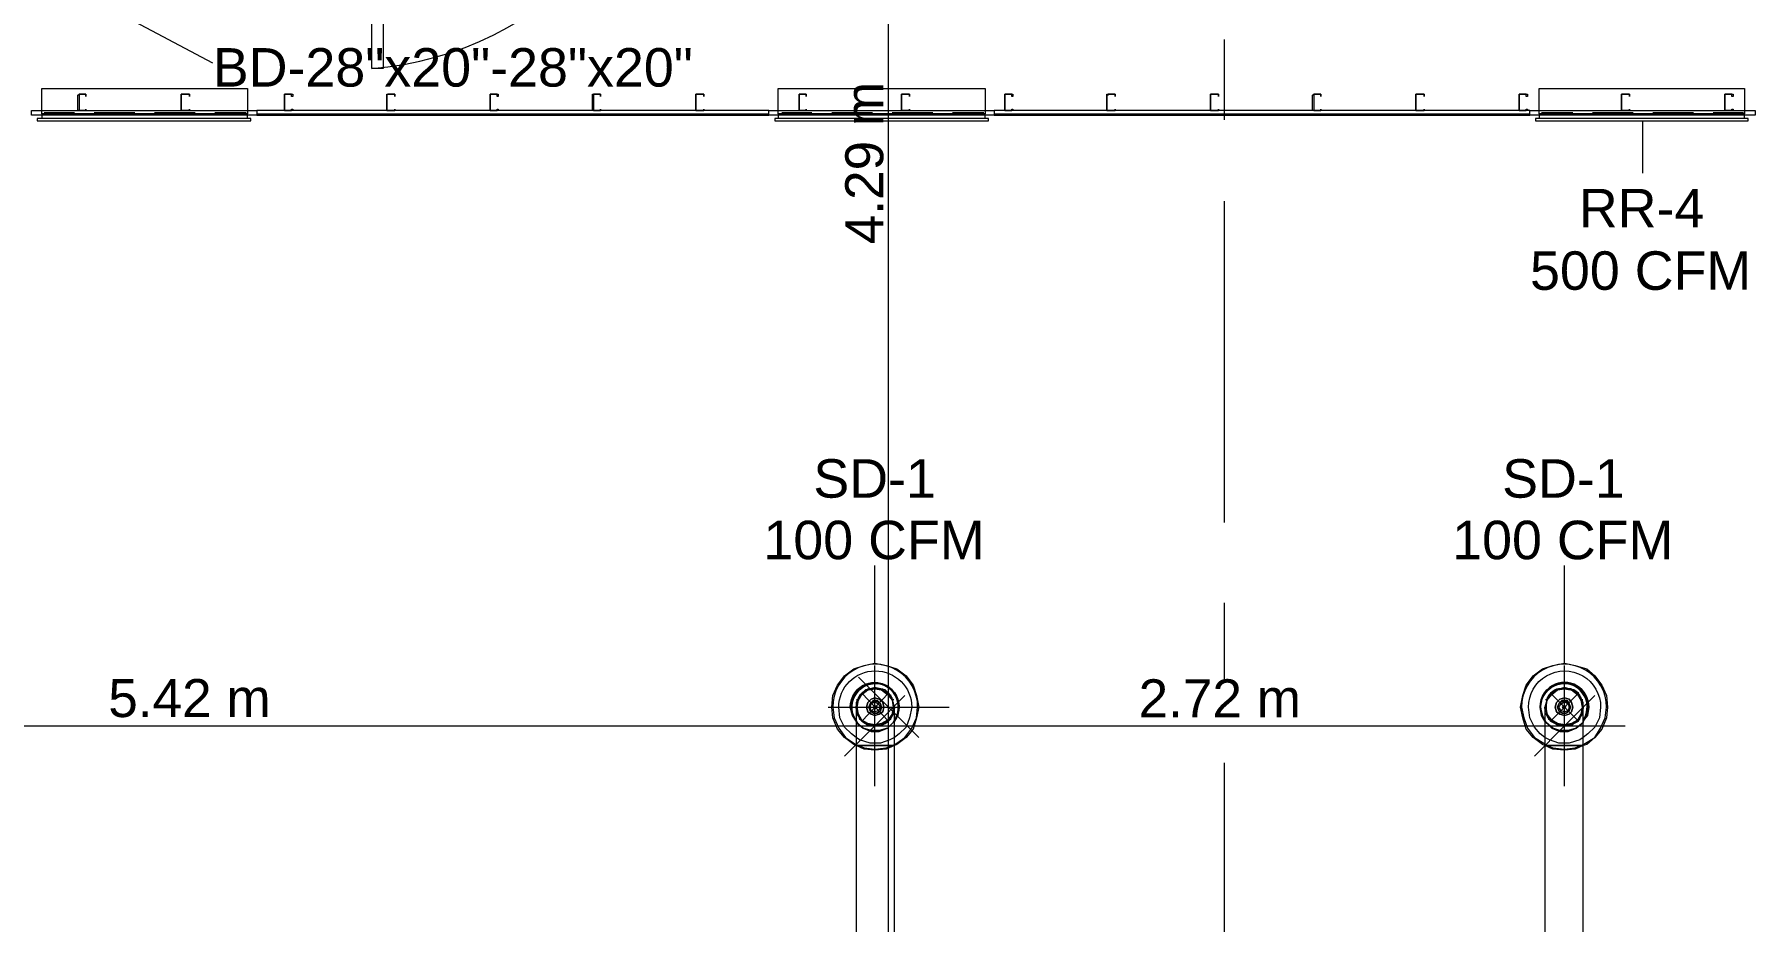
# Model space of a CAD drawing. Header units: metres. Extents: x -2 to 237, y -8 to 52.
# Drawn here: x 20.56 to 27.33, y 18.51 to 22.01 of the extents above; entities that cross this region are included whole.
import ezdxf

# ---------------------------------------------------------------- set-up
doc = ezdxf.new("R2010")
doc.units = ezdxf.units.M
doc.layers.add('HVAC - Ductos', color=5, linetype='Continuous', lineweight=0)
doc.layers.add('PDF4_Text', color=7, linetype='Continuous', lineweight=0)
doc.layers.add('PDF4_Geometry', color=7, linetype='Continuous', lineweight=0, true_color=0xaaaaaa)
doc.styles.add('PDF Helvetica', font='')
doc.styles.get('PDF Helvetica').set_extended_font_data('Helvetica')

msp = doc.modelspace()

# ---------------------------------------------------------------- linework, layer by layer
at = {"layer": 'HVAC - Ductos', "lineweight": 0}
for points in [[(23.9338, 15.9155), (23.9338, 19.3563), (23.9338, 23.8875)], [(20.6991, 22.2015), (21.2673, 21.8991)], [(21.4185, 21.6792), (21.4047, 21.6792), (21.4047, 21.6975), (20.5938, 21.6975), (20.5938, 21.7983), (21.4047, 21.7983), (21.4047, 21.6975), (20.5938, 21.6975), (20.5938, 21.6792), (20.58, 21.6792)], [(24.3278, 21.6792), (24.314, 21.6792), (24.314, 21.6975), (23.4985, 21.6975), (23.4985, 21.7983), (24.314, 21.7983), (24.314, 21.6975), (23.4985, 21.6975), (23.4985, 21.6792), (23.4893, 21.6792)], [(27.3241, 21.6792), (27.3104, 21.6792), (27.3104, 21.6975), (26.4994, 21.6975), (26.4994, 21.7983), (27.3104, 21.7983), (27.3104, 21.6975), (26.4994, 21.6975), (26.4994, 21.6792), (26.4858, 21.6792), (26.4858, 21.67), (27.3241, 21.67), (27.3241, 21.6792), (26.4858, 21.6792)], [(20.6029, 21.67), (21.3955, 21.67)], [(23.5123, 21.67), (24.3049, 21.67)], [(26.5086, 21.67), (27.3013, 21.67)], [(26.9072, 21.67), (26.9072, 21.4639)], [(23.8788, 19.5304), (23.8788, 19.9153)], [(26.6002, 19.5304), (26.6002, 19.9153)], [(23.9566, 19.3563), (23.952, 19.3746), (23.9475, 19.393), (23.9338, 19.4113), (23.92, 19.425), (23.9017, 19.4296), (23.8788, 19.4342), (23.8604, 19.4296), (23.8421, 19.425), (23.8284, 19.4113), (23.8146, 19.393), (23.8054, 19.3746), (23.8054, 19.3563), (23.8054, 19.3517), (23.8054, 19.3563), (23.8054, 19.3517), (23.8054, 19.3334), (23.8054, 19.3013), (23.8054, 19.2647), (23.8054, 19.2235), (23.8054, 19.2051), (23.7963, 19.2097), (23.7596, 19.2372), (23.7322, 19.2693), (23.7138, 19.3151), (23.7093, 19.3563), (23.7138, 19.4022), (23.7322, 19.4434), (23.7596, 19.48), (23.7963, 19.5075), (23.8376, 19.5212), (23.8788, 19.5304), (23.9246, 19.5212), (23.9658, 19.5075), (24.0025, 19.48), (24.03, 19.4434), (24.0437, 19.4022), (24.0529, 19.3563), (24.0437, 19.3151), (24.03, 19.2693), (24.0025, 19.2372), (23.9658, 19.2097), (23.9566, 19.2051), (23.9566, 19.2463), (23.9566, 19.2876), (23.9566, 19.3197), (23.9566, 19.3425), (23.9566, 19.3563), (23.9566, 19.3517), (23.9566, 19.3563), (23.952, 19.3746), (23.9475, 19.393), (23.9338, 19.4113), (23.92, 19.425), (23.9017, 19.4296), (23.8788, 19.4342), (23.8604, 19.4296), (23.8421, 19.425), (23.8284, 19.4113), (23.8146, 19.393), (23.8054, 19.3746), (23.8054, 19.3563)], [(23.8788, 19.0448), (23.8788, 19.283), (23.8788, 19.5212)], [(26.6736, 19.3563), (26.6736, 19.3746), (26.6644, 19.393), (26.6553, 19.4113), (26.6369, 19.425), (26.6186, 19.4296), (26.6002, 19.4342), (26.582, 19.4296), (26.5636, 19.425), (26.5452, 19.4113), (26.5316, 19.393), (26.527, 19.3746), (26.5224, 19.3563), (26.5224, 19.3517), (26.5224, 19.3563), (26.5224, 19.3517), (26.5224, 19.3334), (26.5224, 19.3013), (26.5224, 19.2647), (26.5224, 19.2235), (26.5224, 19.2051), (26.5132, 19.2097), (26.4766, 19.2372), (26.4491, 19.2693), (26.4353, 19.3151), (26.4261, 19.3563), (26.4353, 19.4022), (26.4491, 19.4434), (26.4766, 19.48), (26.5132, 19.5075), (26.5544, 19.5212), (26.6002, 19.5304), (26.6415, 19.5212), (26.6873, 19.5075), (26.7194, 19.48), (26.7469, 19.4434), (26.7652, 19.4022), (26.7698, 19.3563), (26.7652, 19.3151), (26.7469, 19.2693), (26.7194, 19.2372), (26.6873, 19.2097), (26.6736, 19.2051), (26.6736, 19.2463), (26.6736, 19.2876), (26.6736, 19.3197), (26.6736, 19.3425), (26.6736, 19.3563), (26.6736, 19.3517), (26.6736, 19.3563), (26.6736, 19.3746), (26.6644, 19.393), (26.6553, 19.4113), (26.6369, 19.425), (26.6186, 19.4296), (26.6002, 19.4342), (26.582, 19.4296), (26.5636, 19.425), (26.5452, 19.4113), (26.5316, 19.393), (26.527, 19.3746), (26.5224, 19.3563)], [(26.6002, 19.0448), (26.6002, 19.283), (26.6002, 19.5212)], [(23.8146, 19.4754), (23.9338, 19.3563), (24.0529, 19.2372)], [(23.8146, 19.3884), (23.8284, 19.4113), (23.8513, 19.425)], [(23.8467, 19.425), (23.8513, 19.4296), (23.8558, 19.4296)], [(23.8558, 19.425), (23.8788, 19.4296), (23.9063, 19.425)], [(23.9063, 19.4296), (23.9109, 19.4296), (23.9109, 19.425)], [(23.9109, 19.425), (23.9338, 19.4113), (23.9475, 19.3884)], [(26.5452, 19.4113), (26.5361, 19.393), (26.527, 19.3746), (26.527, 19.3563), (26.527, 19.3379), (26.5361, 19.3197), (26.5452, 19.3059), (26.5316, 19.3242), (26.527, 19.3288), (26.527, 19.3334)], [(26.5316, 19.3884), (26.5452, 19.4113), (26.5636, 19.4204), (26.582, 19.4296), (26.6002, 19.4296), (26.6186, 19.4296), (26.6369, 19.4204), (26.6507, 19.4113), (26.6644, 19.393), (26.669, 19.3746), (26.6736, 19.3563), (26.669, 19.3379), (26.6644, 19.3197), (26.6507, 19.3059), (26.6369, 19.2922), (26.6186, 19.2876), (26.6002, 19.283), (26.582, 19.2876), (26.5636, 19.2922), (26.5452, 19.3059)], [(26.5498, 19.4113), (26.5682, 19.425)], [(26.5682, 19.425), (26.5682, 19.4296), (26.5728, 19.4296)], [(26.5728, 19.425), (26.6002, 19.4296), (26.6232, 19.425)], [(26.6232, 19.4296), (26.6278, 19.4296), (26.6323, 19.425)], [(26.6323, 19.425), (26.6507, 19.4113), (26.6644, 19.3884)], [(23.6955, 19.3563), (23.9338, 19.3563), (24.172, 19.3563)], [(23.9979, 19.4022), (23.8788, 19.283), (23.7596, 19.1639)], [(23.81, 19.3242), (23.81, 19.3288), (23.81, 19.3334), (23.8054, 19.3563), (23.81, 19.3838)], [(23.8054, 19.3517), (23.8054, 19.3379), (23.8146, 19.3197), (23.8284, 19.3013), (23.8421, 19.2922), (23.8604, 19.283), (23.8788, 19.283), (23.9017, 19.283), (23.92, 19.2922), (23.9338, 19.3013), (23.9475, 19.3197), (23.952, 19.3379), (23.9566, 19.3517)], [(23.81, 19.3838), (23.81, 19.3884)], [(23.9475, 19.3884), (23.952, 19.3884), (23.952, 19.3838)], [(23.9475, 19.3838), (23.952, 19.3563), (23.9475, 19.3334)], [(26.7194, 19.4022), (26.6002, 19.283), (26.4812, 19.1639)], [(26.5224, 19.3517), (26.527, 19.3379), (26.5316, 19.3197), (26.5452, 19.3013), (26.5636, 19.2922), (26.582, 19.283), (26.6002, 19.283), (26.6186, 19.283), (26.6369, 19.2922), (26.6553, 19.3013), (26.6644, 19.3197), (26.6736, 19.3379), (26.6736, 19.3517)], [(26.527, 19.3838), (26.527, 19.3884), (26.5316, 19.3884)], [(26.5316, 19.3334), (26.527, 19.3563), (26.5316, 19.3838)], [(26.669, 19.3884), (26.669, 19.3838)], [(26.669, 19.3838), (26.6736, 19.3563), (26.669, 19.3334), (26.669, 19.3288), (26.669, 19.3242)], [(14.1245, 19.283), (16.0625, 19.283), (18.0143, 19.283), (18.4633, 19.283), (23.8788, 19.283), (26.8385, 19.283)], [(23.8513, 19.2922), (23.8284, 19.3059), (23.8146, 19.3242)], [(23.9109, 19.2876), (23.9063, 19.2876), (23.8788, 19.283), (23.8558, 19.2876), (23.8513, 19.2876), (23.8467, 19.2876)], [(23.952, 19.3334), (23.952, 19.3288), (23.9475, 19.3242), (23.9338, 19.3059), (23.9109, 19.2922)], [(26.5682, 19.2922), (26.5498, 19.3013)], [(26.6323, 19.2876), (26.6278, 19.2876), (26.6232, 19.2876), (26.6002, 19.283), (26.5728, 19.2876), (26.5682, 19.2876)], [(26.6644, 19.3242), (26.6507, 19.3059), (26.6323, 19.2922)], [(23.9566, 19.2372), (23.9383, 19.228), (23.9017, 19.2143), (23.8604, 19.2143), (23.8192, 19.228), (23.8054, 19.2372)], [(23.8054, 19.2097), (23.8376, 19.1959), (23.8788, 19.1913), (23.9246, 19.1959), (23.9566, 19.2097)], [(26.6736, 19.2372), (26.6599, 19.228), (26.6186, 19.2143), (26.5774, 19.2143), (26.5407, 19.228), (26.5224, 19.2372)], [(26.5224, 19.2097), (26.5544, 19.1959), (26.6002, 19.1913), (26.6415, 19.1959), (26.6736, 19.2097)], [(23.9566, 19.2051), (23.9246, 19.1913), (23.8788, 19.1868), (23.8376, 19.1913), (23.8054, 19.2051)], [(23.9566, 17.487), (23.9566, 19.2051), (23.952, 19.2051), (23.9475, 19.2051), (23.9338, 19.2051), (23.92, 19.2051), (23.9017, 19.2051), (23.8788, 19.2051), (23.8604, 19.2051), (23.8421, 19.2051), (23.8284, 19.2051), (23.8146, 19.2051), (23.8054, 19.2051), (23.8054, 17.487)], [(23.8054, 19.2051), (23.8146, 19.2051), (23.8284, 19.2051), (23.8421, 19.2051), (23.8604, 19.2051), (23.8788, 19.2051), (23.9017, 19.2051), (23.92, 19.2051), (23.9338, 19.2051), (23.9475, 19.2051), (23.952, 19.2051), (23.9566, 19.2051)], [(26.6736, 19.2051), (26.6415, 19.1913), (26.6002, 19.1868), (26.5544, 19.1913), (26.5224, 19.2051)], [(26.6736, 17.4091), (26.6736, 19.2051), (26.6644, 19.2051), (26.6553, 19.2051), (26.6369, 19.2051), (26.6186, 19.2051), (26.6002, 19.2051), (26.582, 19.2051), (26.5636, 19.2051), (26.5452, 19.2051), (26.5316, 19.2051), (26.527, 19.2051), (26.5224, 19.2051), (26.5224, 17.4091)], [(26.5224, 19.2051), (26.527, 19.2051), (26.5316, 19.2051), (26.5452, 19.2051), (26.5636, 19.2051), (26.582, 19.2051), (26.6002, 19.2051), (26.6186, 19.2051), (26.6369, 19.2051), (26.6553, 19.2051), (26.6644, 19.2051), (26.6736, 19.2051)]]:
    msp.add_lwpolyline(points, dxfattribs=at)
for points in [[(20.5754, 21.6792), (20.5754, 21.67), (21.4185, 21.67), (21.4185, 21.6792)], [(20.6029, 21.7021), (20.722, 21.7021)], [(20.7999, 21.7021), (20.9603, 21.7021)], [(21.0382, 21.7021), (21.1985, 21.7021)], [(21.2764, 21.7021), (21.4001, 21.7021)], [(23.4847, 21.6792), (23.4847, 21.67), (24.3278, 21.67), (24.3278, 21.6792)], [(23.5123, 21.7021), (23.6314, 21.7021)], [(23.7093, 21.7021), (23.8696, 21.7021)], [(23.9475, 21.7021), (24.1079, 21.7021)], [(24.1858, 21.7021), (24.3094, 21.7021)], [(26.5086, 21.7021), (26.6323, 21.7021)], [(26.7102, 21.7021), (26.8705, 21.7021)], [(26.9485, 21.7021), (27.1088, 21.7021)], [(27.1867, 21.7021), (27.3059, 21.7021)], [(23.952, 19.3379), (23.9429, 19.3197), (23.9338, 19.3059), (23.9154, 19.2922), (23.9017, 19.2876), (23.8788, 19.283), (23.8604, 19.2876), (23.8421, 19.2922), (23.8284, 19.3059), (23.8146, 19.3197), (23.81, 19.3379), (23.8054, 19.3563), (23.81, 19.3746), (23.8146, 19.393), (23.8284, 19.4113), (23.8421, 19.4204), (23.8604, 19.4296), (23.8788, 19.4296), (23.9017, 19.4296), (23.9154, 19.4204), (23.9338, 19.4113), (23.9429, 19.393), (23.952, 19.3746), (23.952, 19.3563)], [(23.9475, 19.3288), (23.9292, 19.3059), (23.9063, 19.2922), (23.8788, 19.2876), (23.8513, 19.2922), (23.8284, 19.3059), (23.8146, 19.3288), (23.81, 19.3563), (23.8146, 19.3838), (23.8284, 19.4067), (23.8513, 19.425), (23.8788, 19.4296), (23.9063, 19.425), (23.9292, 19.4067), (23.9475, 19.3838), (23.952, 19.3563)], [(26.6644, 19.3288), (26.6507, 19.3059), (26.6278, 19.2922), (26.6002, 19.2876), (26.5728, 19.2922), (26.5498, 19.3059), (26.5316, 19.3288), (26.527, 19.3563), (26.5316, 19.3838), (26.5498, 19.4067), (26.5728, 19.425), (26.6002, 19.4296), (26.6278, 19.425), (26.6507, 19.4067), (26.6644, 19.3838), (26.669, 19.3563)], [(23.7826, 19.3563), (23.7918, 19.3242), (23.8054, 19.3013), (23.7918, 19.3242)], [(23.8513, 19.3746), (23.8467, 19.3563), (23.8513, 19.3746), (23.865, 19.3884), (23.8788, 19.393), (23.8971, 19.3884), (23.9109, 19.3746), (23.9154, 19.3563), (23.9109, 19.3746), (23.8971, 19.3884), (23.8788, 19.393), (23.865, 19.3884)], [(23.9109, 19.3379), (23.9154, 19.3563), (23.9109, 19.3379), (23.8971, 19.3288), (23.8788, 19.3242), (23.865, 19.3288), (23.8513, 19.3379), (23.8467, 19.3563), (23.8513, 19.3379), (23.865, 19.3288), (23.8788, 19.3242), (23.8971, 19.3288)], [(23.8604, 19.37), (23.8558, 19.3563), (23.8604, 19.37), (23.8742, 19.3838), (23.888, 19.3838), (23.9017, 19.37), (23.9063, 19.3563), (23.9017, 19.37), (23.888, 19.3792), (23.8742, 19.3792)], [(23.9017, 19.3425), (23.9063, 19.3563), (23.9017, 19.3425), (23.888, 19.3334), (23.8742, 19.3334), (23.8604, 19.3425), (23.8558, 19.3563), (23.8604, 19.3425), (23.8742, 19.3334), (23.888, 19.3334)], [(23.8925, 19.3425), (23.8788, 19.3379), (23.865, 19.3425), (23.8604, 19.3563), (23.865, 19.37), (23.8788, 19.3792), (23.8925, 19.37), (23.9017, 19.3563)], [(23.8788, 19.3609), (23.8742, 19.3563), (23.8788, 19.3609), (23.8834, 19.3609), (23.888, 19.3563), (23.8834, 19.3609)], [(23.8834, 19.3517), (23.888, 19.3563), (23.8834, 19.3517), (23.8788, 19.3517), (23.8742, 19.3563), (23.8788, 19.3517)], [(26.504, 19.3563), (26.5086, 19.3242), (26.5224, 19.3013), (26.5086, 19.3242)], [(26.5682, 19.3746), (26.5636, 19.3563), (26.5682, 19.3746), (26.582, 19.3884), (26.6002, 19.393), (26.6186, 19.3884), (26.6278, 19.3746), (26.6323, 19.3563), (26.6278, 19.3746), (26.6186, 19.3884), (26.6002, 19.393), (26.582, 19.3884)], [(26.6278, 19.3379), (26.6323, 19.3563), (26.6278, 19.3379), (26.6186, 19.3288), (26.6002, 19.3242), (26.582, 19.3288), (26.5682, 19.3379), (26.5636, 19.3563), (26.5682, 19.3379), (26.582, 19.3288), (26.6002, 19.3242), (26.6186, 19.3288)], [(26.5774, 19.37), (26.5728, 19.3563), (26.5774, 19.37), (26.5911, 19.3838), (26.6094, 19.3838), (26.6186, 19.37), (26.6232, 19.3563), (26.6186, 19.37), (26.6048, 19.3792), (26.5911, 19.3792)], [(26.6186, 19.3425), (26.6232, 19.3563), (26.6186, 19.3425), (26.6094, 19.3334), (26.5911, 19.3334), (26.5774, 19.3425), (26.5728, 19.3563), (26.5774, 19.3425), (26.5911, 19.3334), (26.6048, 19.3334)], [(26.614, 19.3425), (26.6002, 19.3379), (26.5865, 19.3425), (26.5774, 19.3563), (26.5865, 19.37), (26.6002, 19.3792), (26.614, 19.37), (26.6186, 19.3563)], [(26.6002, 19.3517), (26.6048, 19.3563), (26.6002, 19.3517), (26.5956, 19.3517), (26.5911, 19.3563), (26.5956, 19.3609), (26.6002, 19.3609), (26.6048, 19.3563), (26.6002, 19.3609), (26.5956, 19.3609), (26.5956, 19.3563), (26.5956, 19.3517)], [(23.81, 19.2968), (23.833, 19.2739), (23.865, 19.2647), (23.8971, 19.2647), (23.9292, 19.2739), (23.952, 19.2968), (23.9566, 19.3059), (23.952, 19.2968), (23.9292, 19.2739), (23.8971, 19.2647), (23.865, 19.2647), (23.833, 19.2739), (23.81, 19.2968), (23.8054, 19.3059)], [(23.952, 19.2968), (23.9292, 19.2739), (23.8971, 19.2601), (23.865, 19.2601), (23.833, 19.2739), (23.8054, 19.2968), (23.833, 19.2739), (23.865, 19.2601), (23.8971, 19.2601), (23.9292, 19.2739), (23.952, 19.2968), (23.9566, 19.2968)], [(26.527, 19.2968), (26.5544, 19.2739), (26.582, 19.2647), (26.614, 19.2647), (26.6461, 19.2739), (26.614, 19.2601), (26.582, 19.2601), (26.5498, 19.2739), (26.527, 19.2968), (26.5224, 19.2968), (26.527, 19.2968), (26.5224, 19.3059)], [(26.6461, 19.2739), (26.614, 19.2647), (26.582, 19.2647), (26.5544, 19.2739), (26.527, 19.2968), (26.5498, 19.2739), (26.582, 19.2601), (26.614, 19.2601), (26.6461, 19.2739), (26.6736, 19.2968)], [(26.6736, 19.2968), (26.6736, 19.3059), (26.6736, 19.2968), (26.6461, 19.2739)]]:
    msp.add_lwpolyline(points, close=True, dxfattribs=at)
for points in [[(23.9566, 19.2097), (23.9658, 19.2143), (23.9979, 19.2372), (24.0254, 19.2739), (24.0437, 19.3151), (24.0483, 19.3563, 1.013803), (23.7138, 19.3563), (23.7184, 19.3151), (23.7368, 19.2739), (23.7642, 19.2372), (23.7963, 19.2143), (23.8054, 19.2097)], [(23.8054, 19.2372), (23.7872, 19.2509), (23.7596, 19.2784), (23.7414, 19.3151), (23.7368, 19.3563, -0.994868), (24.0254, 19.3563), (24.0163, 19.3151), (24.0025, 19.2784), (23.975, 19.2509), (23.9566, 19.2372)], [(26.6736, 19.2097), (26.6827, 19.2143), (26.7194, 19.2372), (26.7423, 19.2739), (26.7606, 19.3151), (26.7652, 19.3563, 1.013591), (26.4307, 19.3563), (26.4399, 19.3151), (26.4536, 19.2739), (26.4812, 19.2372), (26.5178, 19.2143), (26.5224, 19.2097)], [(26.5224, 19.2372), (26.504, 19.2509), (26.4812, 19.2784), (26.4628, 19.3151), (26.4582, 19.3563, -1.008592), (26.7423, 19.3563), (26.7377, 19.3151), (26.7194, 19.2784), (26.6919, 19.2509), (26.6736, 19.2372)]]:
    msp.add_lwpolyline(points, format="xyb", dxfattribs=at)
for points in [[(23.975, 19.3563, 1.010985), (23.7826, 19.3563, -1.390876), (23.9566, 19.3013), (23.9704, 19.3242), (23.975, 19.3563), (23.9704, 19.3242), (23.9566, 19.3059, 1.353787), (23.7872, 19.3563), (23.7918, 19.3242), (23.8054, 19.3059, -1.353201)], [(26.6736, 19.3013), (26.6919, 19.3242), (26.6965, 19.3563, 1.018616), (26.504, 19.3563), (26.5132, 19.3242), (26.5224, 19.3059, -1.353201), (26.6919, 19.3563), (26.6873, 19.3242), (26.6736, 19.3059, 1.353208), (26.504, 19.3563, -1.420349)]]:
    msp.add_lwpolyline(points, format="xyb", close=True, dxfattribs=at)
at = {"layer": 'PDF4_Geometry', "lineweight": 0}
for points in [[(21.9407, 22.4214), (21.9407, 21.8762), (21.8949, 21.8762), (21.8949, 22.4214)], [(25.2579, 21.9907), (25.2579, 21.6746)], [(21.4413, 21.6975), (23.4619, 21.6975)], [(24.3507, 21.6975), (26.4628, 21.6975)], [(25.2579, 21.3539), (25.2579, 20.0848)], [(25.2579, 19.7687), (25.2579, 19.4526)], [(25.2579, 19.1364), (25.2579, 17.8627)]]:
    msp.add_lwpolyline(points, dxfattribs=at)
for points in [[(20.7404, 21.7112), (20.7358, 21.7112), (20.7358, 21.7709), (20.7404, 21.7754), (20.7679, 21.7754), (20.7679, 21.7663), (20.7679, 21.7754), (20.7404, 21.7754), (20.7404, 21.7709), (20.7404, 21.7112), (20.7679, 21.7112)], [(21.1436, 21.7112), (21.1436, 21.7709), (21.1436, 21.7754), (21.1756, 21.7754), (21.1756, 21.7663), (21.1756, 21.7754), (21.1436, 21.7754), (21.1436, 21.7709), (21.1436, 21.7112), (21.1756, 21.7112)], [(21.5513, 21.7112), (21.5513, 21.7709), (21.5513, 21.7754), (21.5834, 21.7754), (21.5834, 21.7663), (21.5788, 21.7663), (21.5788, 21.7754), (21.5513, 21.7754), (21.5513, 21.7709), (21.5513, 21.7112), (21.5788, 21.7112), (21.5788, 21.7158), (21.5834, 21.7158), (21.5834, 21.7112)], [(21.9591, 21.7112), (21.9545, 21.7112), (21.9545, 21.7709), (21.9545, 21.7754), (21.9591, 21.7754), (21.9866, 21.7754), (21.9866, 21.7663), (21.9866, 21.7754), (21.9591, 21.7754), (21.9545, 21.7709), (21.9545, 21.7112), (21.9591, 21.7112), (21.9866, 21.7112)], [(22.3623, 21.7112), (22.3623, 21.7709), (22.3623, 21.7754), (22.3943, 21.7754), (22.3943, 21.7663), (22.3897, 21.7663), (22.3897, 21.7754), (22.3623, 21.7754), (22.3623, 21.7709), (22.3623, 21.7112), (22.3897, 21.7112), (22.3897, 21.7158), (22.3943, 21.7158), (22.3943, 21.7112)], [(22.77, 21.7112), (22.7654, 21.7112), (22.7654, 21.7709), (22.7654, 21.7754), (22.77, 21.7754), (22.7975, 21.7754), (22.7975, 21.7663), (22.7975, 21.7754), (22.77, 21.7754), (22.77, 21.7709), (22.77, 21.7112), (22.7975, 21.7112)], [(23.1732, 21.7112), (23.1732, 21.7709), (23.1732, 21.7754), (23.2053, 21.7754), (23.2053, 21.7663), (23.2053, 21.7754), (23.1732, 21.7754), (23.1732, 21.7709), (23.1732, 21.7112), (23.2053, 21.7112)], [(23.5809, 21.7112), (23.5809, 21.7709), (23.5809, 21.7754), (23.6085, 21.7754), (23.6085, 21.7663), (23.6085, 21.7754), (23.5809, 21.7754), (23.5809, 21.7709), (23.5809, 21.7112), (23.6085, 21.7112)], [(23.9887, 21.7112), (23.9841, 21.7112), (23.9841, 21.7709), (23.9841, 21.7754), (23.9887, 21.7754), (24.0163, 21.7754), (24.0163, 21.7663), (24.0163, 21.7754), (23.9887, 21.7754), (23.9841, 21.7754), (23.9841, 21.7709), (23.9841, 21.7112), (23.9887, 21.7112), (24.0163, 21.7112)], [(24.3919, 21.7112), (24.3919, 21.7709), (24.3919, 21.7754), (24.424, 21.7754), (24.424, 21.7663), (24.4194, 21.7663), (24.4194, 21.7754), (24.3919, 21.7754), (24.3919, 21.7709), (24.3919, 21.7112), (24.4194, 21.7112), (24.4194, 21.7158), (24.424, 21.7158), (24.424, 21.7112)], [(24.7997, 21.7112), (24.7951, 21.7112), (24.7951, 21.7709), (24.7951, 21.7754), (24.7997, 21.7754), (24.8272, 21.7754), (24.8272, 21.7663), (24.8272, 21.7754), (24.7997, 21.7754), (24.7997, 21.7709), (24.7951, 21.7709), (24.7951, 21.7112), (24.7997, 21.7112), (24.8272, 21.7112)], [(25.2029, 21.7112), (25.2029, 21.7709), (25.2029, 21.7754), (25.2349, 21.7754), (25.2349, 21.7663), (25.2349, 21.7754), (25.2029, 21.7754), (25.2029, 21.7709), (25.2029, 21.7112), (25.2349, 21.7112)], [(25.6106, 21.7112), (25.606, 21.7112), (25.606, 21.7709), (25.6106, 21.7754), (25.6381, 21.7754), (25.6381, 21.7663), (25.6381, 21.7754), (25.6106, 21.7754), (25.6106, 21.7709), (25.6106, 21.7112), (25.6381, 21.7112)], [(26.0138, 21.7112), (26.0138, 21.7709), (26.0138, 21.7754), (26.0458, 21.7754), (26.0458, 21.7663), (26.0458, 21.7754), (26.0138, 21.7754), (26.0138, 21.7709), (26.0138, 21.7112), (26.0458, 21.7112)], [(26.4216, 21.7112), (26.4216, 21.7709), (26.4216, 21.7754), (26.4536, 21.7754), (26.4536, 21.7663), (26.4491, 21.7663), (26.4491, 21.7754), (26.4216, 21.7754), (26.4216, 21.7709), (26.4216, 21.7112), (26.4491, 21.7112), (26.4491, 21.7158), (26.4536, 21.7158), (26.4536, 21.7112)], [(26.8293, 21.7112), (26.8247, 21.7112), (26.8247, 21.7709), (26.8247, 21.7754), (26.8293, 21.7754), (26.8568, 21.7754), (26.8568, 21.7663), (26.8568, 21.7754), (26.8293, 21.7754), (26.8247, 21.7754), (26.8247, 21.7709), (26.8247, 21.7112), (26.8293, 21.7112), (26.8568, 21.7112)], [(27.2325, 21.7112), (27.2325, 21.7709), (27.2325, 21.7754), (27.2646, 21.7754), (27.2646, 21.7663), (27.26, 21.7663), (27.26, 21.7754), (27.2325, 21.7754), (27.2325, 21.7709), (27.2325, 21.7112), (27.26, 21.7112), (27.26, 21.7158), (27.2646, 21.7158), (27.2646, 21.7112)], [(20.5525, 21.693), (20.5525, 21.7112), (21.4413, 21.7112), (21.4413, 21.693)], [(20.7679, 21.7158), (20.7679, 21.7112)], [(21.1756, 21.7158), (21.1756, 21.7112)], [(23.4619, 21.7112), (21.4413, 21.7112), (21.4413, 21.693), (23.4619, 21.693)], [(21.9866, 21.7158), (21.9866, 21.7112)], [(22.7975, 21.7158), (22.7975, 21.7112)], [(23.2053, 21.7158), (23.2053, 21.7112)], [(23.4619, 21.693), (23.4619, 21.7112), (24.3507, 21.7112), (24.3507, 21.693)], [(23.6085, 21.7158), (23.6085, 21.7112)], [(24.0163, 21.7158), (24.0163, 21.7112)], [(26.4628, 21.7112), (24.3507, 21.7112), (24.3507, 21.693), (26.4628, 21.693)], [(24.8272, 21.7158), (24.8272, 21.7112)], [(25.2349, 21.7158), (25.2349, 21.7112)], [(25.6381, 21.7158), (25.6381, 21.7112)], [(26.0458, 21.7158), (26.0458, 21.7112)], [(26.4628, 21.693), (26.4628, 21.7112), (27.3517, 21.7112), (27.3517, 21.693)], [(26.8568, 21.7158), (26.8568, 21.7112)]]:
    msp.add_lwpolyline(points, close=True, dxfattribs=at)
at = {"layer": 'PDF4_Geometry', "color": 8, "lineweight": 0, "true_color": 0x808080}
for points in [[(23.9429, 19.4022), (23.9017, 19.4296), (23.8558, 19.4296), (23.8192, 19.4022), (23.8054, 19.3563), (23.8192, 19.3105), (23.8558, 19.283), (23.9017, 19.283), (23.9429, 19.3105), (23.9566, 19.3563)], [(26.6599, 19.4022), (26.6232, 19.4296), (26.5774, 19.4296), (26.5361, 19.4022), (26.5224, 19.3563), (26.5361, 19.3105), (26.5774, 19.283), (26.6232, 19.283), (26.6599, 19.3105), (26.6736, 19.3563)]]:
    msp.add_lwpolyline(points, close=True, dxfattribs=at)
for points in [[(23.8284, 19.4113), (23.9338, 19.3013)], [(23.9338, 19.4113), (23.8284, 19.3013)], [(26.5452, 19.4113), (26.6553, 19.3013)], [(26.6553, 19.4113), (26.5452, 19.3013)]]:
    msp.add_lwpolyline(points, dxfattribs=at)
at = {"layer": 'PDF4_Geometry', "lineweight": 0}
msp.add_arc((21.7869, 23.1986), 1.3268, 274.67061, 0.07243, dxfattribs=at)

# ---------------------------------------------------------------- texts
at = {"layer": 'PDF4_Text', "lineweight": 0, "attachment_point": 4, "style": 'PDF Helvetica'}
for s, insert, char_height in [('BD-28"x20"-28"x20"', (21.2681, 21.8801), 0.151896), ('RR-4', (26.6563, 21.3257), 0.1519), ('500 CFM', (26.4638, 21.0783), 0.1519), ('SD-1', (23.6369, 20.2581), 0.1519), ('SD-1', (26.3539, 20.2581), 0.1519), ('100 CFM', (23.4399, 20.0153), 0.1519), ('100 CFM', (26.1568, 20.0153), 0.1519), ('5.42 m', (20.8558, 19.3915), 0.15002), ('2.72 m', (24.9198, 19.3915), 0.15002)]:
    msp.add_mtext(s, dxfattribs=dict(at, insert=insert, char_height=char_height))
at = {"layer": 'PDF4_Text', "lineweight": 0, "insert": (23.8388, 21.1833), "char_height": 0.15002, "attachment_point": 4, "rotation": 90, "style": 'PDF Helvetica'}
msp.add_mtext('4.29 m', dxfattribs=at)

doc.saveas('drawing.dxf')
